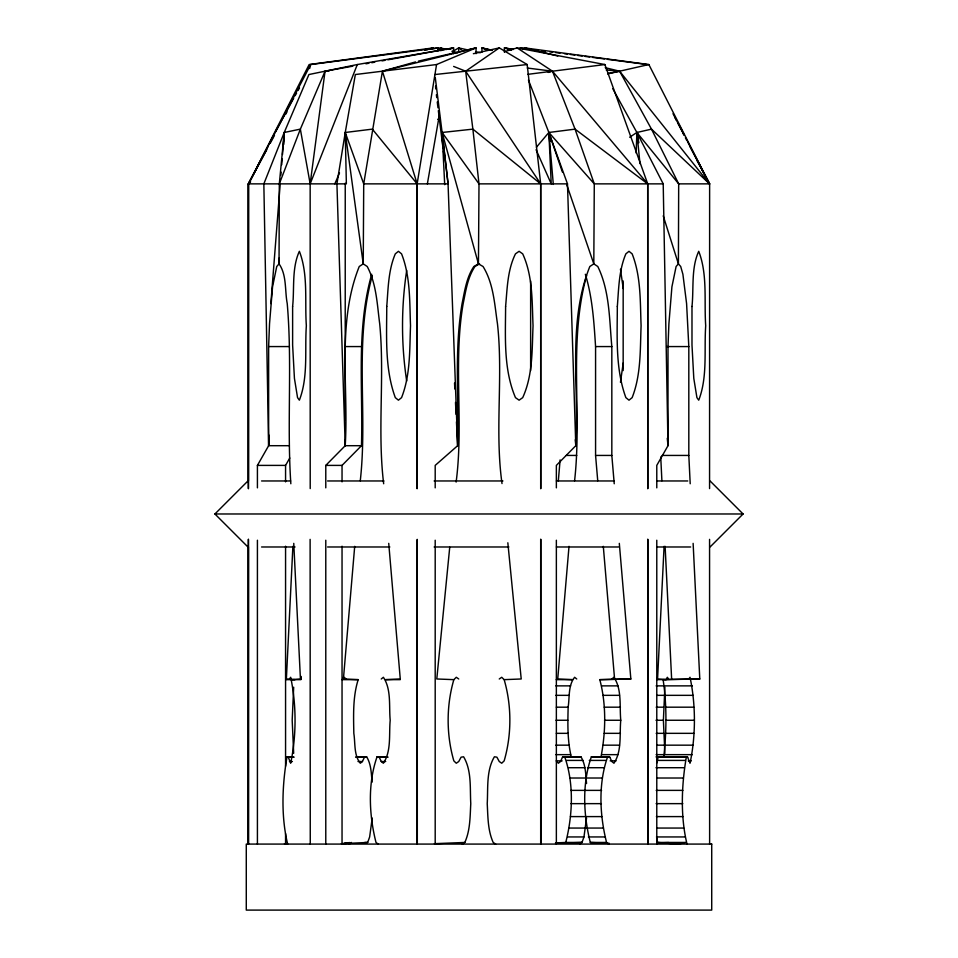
<?xml version="1.0" encoding="UTF-8"?>
<svg xmlns="http://www.w3.org/2000/svg" width="958" height="958" viewBox="0 0 958 958"><rect width="100%" height="100%" fill="white"/><g stroke="black" fill="none" stroke-linecap="round" stroke-linejoin="round"><path stroke-width="1.44" d="M248.421 546.838L248.373 844.082L248.373 539.366M248.433 481.108L248.481 183.864L309.147 64.545L433.291 47.9L427.531 49.313M325.78 487.85L325.78 465.396L345.215 445.698L345.215 439.734M345.215 420.334L345.239 183.182M345.251 138.443L345.251 132.479L355.346 74.532L436.561 64.545L476.054 47.9L476.042 53.684M437.938 50.798L437.938 47.9L310.679 64.545L248.433 183.864L248.433 488.58M453.589 53.684L453.589 47.9L357.31 64.545L308.919 74.532L284.227 132.479L263.845 183.864L268.635 445.698L257.415 465.396L257.415 487.85M352.807 66.174L325.049 71.203L300.357 129.138L284.227 132.479L279.317 183.864L279.041 263.869L276.742 266.504L272.551 286.825L269.533 323.804L268.635 346.568L268.635 445.698L289.388 445.698M687.018 844.082C680.264 816.276 681.533 785.117 686.383 756.784L687.628 757.167L690.035 763.239C695.867 735.588 695.867 704.932 690.035 677.282L688.814 678.982M608.713 844.082L606.57 842.453C599.624 815.03 598.187 783.632 607.623 756.784L609.791 757.167L611.827 761.526L613.958 763.239C622.089 751.012 619.419 734.343 620.76 720.26C619.419 706.178 622.089 689.509 613.958 677.282L611.827 678.982M664.888 753.299L663.391 720.26L664.888 687.221M663.762 757.131C666.564 731.481 666.948 705.22 663.104 679.653L699.783 678.982L693.125 543.366M571.363 757.131C567.328 740.869 567.723 723.829 568.142 707.184C569.711 697.376 568.058 685.413 574.608 677.282L576.74 678.982M600.953 757.131C605.827 731.804 606.426 704.717 599.816 679.653L630.843 678.982L619.311 543.366M636.148 153.029L636.878 132.479L612.785 88.699M555.508 842.932L565.747 842.453C572.692 815.03 574.129 783.632 564.693 756.784L562.526 757.167L560.49 761.526L558.358 763.239L556.239 760.868L562.154 760.868M279.281 257.906L279.041 263.869C286.909 275.03 284.73 290.633 287.232 303.59C292.382 363.525 286.813 423.771 290.837 483.754M283.76 144.418L284.047 136.958M268.635 445.698L269.162 435.255M283.855 139.928L284.227 132.479L282.502 154.501M292.885 546.347L286.37 678.982L294.896 679.653M664.086 546.347L657.571 678.982L666.097 679.653L667.319 677.282L668.552 678.982M371.704 274.263C355.909 329.923 363.19 388.732 361.477 445.698L345.215 445.698C348.82 386.745 336.581 322.906 359.25 266.504L363.238 263.869L363.717 183.864L382.422 71.203L415.544 61.923M270.863 303.59L280.203 183.864M280.886 175.051L281.125 172.117M281.7 164.776L282.155 158.908M354.7 546.347L343.419 678.982L358.184 679.653C352.736 696.921 353.502 715.434 353.825 733.337C355.394 743.145 353.741 755.096 360.292 763.239L362.423 761.526L364.471 757.167L366.627 756.784C371.273 764.28 371.225 773.597 372.147 782.135M360.268 480.772C367.968 412.754 353.813 342.485 372.279 275.664M558.334 480.772L560.107 459.9M569.016 546.347L557.736 678.982L572.501 679.653L556.239 679.653M574.584 480.772C582.284 412.754 568.13 342.485 586.595 275.664M293.675 687.221L292.19 720.26L293.675 753.299M372.219 818.036L369.644 836.945L367.68 842.453L341.347 843.675M579.853 844.082L581.997 842.453L583.961 836.945L586.536 818.036M449.733 547.222L436.788 678.982L453.841 679.653L456.283 677.282L458.738 678.982M456.128 482.078C463.876 422.873 452.966 362.615 463.181 303.59C465.804 290.909 467.588 277.497 474.952 266.504L479.551 263.869M623.215 362.962L620.461 382.326M607.623 756.784L591.373 756.784C581.937 783.632 583.362 815.03 590.32 842.453L609.336 843.339M656.613 763.334L658.23 756.784L659.475 757.167M436.561 64.545L417.137 183.864L417.101 488.58L417.137 183.864L372.315 129.138L345.251 132.479L336.917 183.864L345.215 445.698M427.364 183.864L439.387 114.924M406.695 270.479C401.139 306.979 401.139 344.509 406.695 381.009M275.688 131.366L293.687 98.243M309.626 68.533L310.679 64.545M292.944 756.784L287.017 756.784C282.179 785.117 280.898 816.276 287.651 844.082M453.841 679.653C446.248 705.675 446.248 734.834 453.841 760.868L456.283 763.239L458.738 761.526L461.097 757.167L463.6 756.784C471.827 770.627 469.875 788.111 470.773 803.642C470.043 816.659 470.282 830.358 464.81 842.453L462.331 844.082M279.317 183.864L300.357 129.138L310.164 183.864L310.212 488.58M357.31 64.545L310.164 183.864L325.049 71.203L329.444 70.7M334.833 183.864L339.503 172.919M267.785 146.969L248.433 183.864L250.625 181.84M271.246 140.383L272.623 137.748M266.719 149.807L248.433 183.864L250.325 181.541M270.24 143.257L274.455 135.401M295.136 95.668L296.597 93.094M298.046 90.519L299.495 87.944M285.556 114.445L287.005 111.87M285.568 481.862L285.568 465.396L289.783 458.008M387.403 756.784L377.057 756.784C367.609 783.632 369.046 815.03 376.003 842.453L378.147 844.082M289.448 678.982L290.681 677.282C296.501 704.932 296.501 735.588 290.681 763.239L288.262 757.167L287.017 756.784M536.42 147.209L548.85 132.479L575.051 129.138L647.704 183.864L647.788 488.58M342.521 678.982L344.042 677.282L346.173 678.982M342.042 481.862L342.042 465.396L361.477 445.698M247.93 546.982L214.915 513.979L247.93 480.964M710.07 546.982L743.085 513.979L710.07 480.964M381.26 678.982L383.392 677.282C391.523 689.509 388.852 706.178 390.193 720.26C388.852 734.343 391.523 751.012 383.392 763.239L381.26 761.526L379.212 757.167L377.057 756.784M349.287 844.082L351.43 842.453M522.421 49.553L524.709 47.9L648.853 64.545L709.567 183.864L678.683 183.864L636.878 132.479L629.657 137.233M540.779 488.58L540.683 183.864L527.175 64.545L499.298 47.9L465.66 71.203L453.625 66.425M499.262 678.982L501.717 677.282L504.159 679.653C511.752 705.675 511.752 734.834 504.159 760.868L501.717 763.239L499.262 761.526L496.903 757.167L494.4 756.784C486.173 770.627 488.125 788.111 487.227 803.642C487.957 816.659 487.718 830.358 493.19 842.453L495.669 844.082M438.453 49.505L440.884 47.9L446.476 49.553M437.758 119.343L440.261 117.786M452.368 51.684L458.702 47.9L468.785 50.151M449.374 49.265L453.589 47.9L387.858 59.815M504.543 51.624L517.116 47.9L604.881 64.545L647.704 183.864L647.74 488.58M548.239 72.425L551.066 71.611M418.43 61.12L476.054 47.9L382.422 71.203L417.137 183.864M607.647 73.922L648.853 64.545M639.98 163.65L636.878 132.479L651.5 129.138L709.519 183.864L687.437 141.437M473.372 53.708L499.298 47.9M607.923 73.479L619.61 71.203L709.519 183.864L690.215 146.969M437.962 48.451L440.884 47.9L440.884 50.798M424.741 50.283L427.675 49.756M430.609 49.229L437.938 47.9M365.944 63.791L368.866 63.264M371.788 62.725L374.71 62.198M382.014 60.881L384.936 60.342M586.559 783.512C585.649 774.519 585.769 764.7 580.943 756.784L562.526 757.167M527.738 74.353L604.881 64.545M434.908 74.532L527.175 64.545M344.173 843.076L349.981 842.585M284.454 843.735L287.352 843.495M291.903 679.653L300.429 678.982L293.759 543.366M699.783 678.982L657.212 679.653M630.843 678.982L599.816 679.653M434.405 843.675L464.81 842.453M504.159 679.653L521.212 678.982L507.836 542.779M656.913 842.944L668.648 842.561M555.58 843.291L581.997 842.453L565.747 842.453M556.359 487.85L556.359 465.396L575.794 445.698L567.483 183.864L479 183.864L442.105 132.479L435.267 77.43M656.781 487.85L656.781 465.396L668.001 445.698L663.211 183.864L594.283 183.864L548.85 132.479L528.433 80.053M268.635 346.568L289.388 346.568M345.215 346.568L361.477 346.568M585.338 274.263C592.523 297.663 593.972 322.295 595.577 346.568L611.827 346.568L611.827 455.433L614.234 483.754M666.588 346.568L688.814 346.568L688.814 455.433L690.203 483.754M566.406 455.433L576.74 455.433M595.577 346.568L595.577 455.433L611.827 455.433M662.134 455.433L688.814 455.433M257.415 465.396L285.568 465.396M325.78 465.396L342.042 465.396M261.57 480.964L290.633 480.964M327.576 480.964L383.99 480.964M434.142 480.964L502.926 480.964M556.406 480.964L613.982 480.964M657.08 480.964L687.772 480.964M214.915 513.979L743.085 513.979M261.57 546.982L295.04 546.982M327.576 546.982L389.858 546.982M434.142 546.982L508.902 546.982M556.406 546.982L618.461 546.982M657.08 546.982L690.658 546.982M285.999 679.653L300.788 679.653M341.922 679.653L358.184 679.653M400.276 679.653L385.499 679.653L400.264 678.982L388.732 543.366M555.82 685.868L570.597 685.868M601.72 685.868L617.97 685.868M656.122 685.868L692.359 685.868M555.808 695.34L569.1 695.34M603.217 695.34L619.467 695.34M656.733 695.34L664.145 695.34M665.068 695.34L693.221 695.34M556.323 707.184L568.142 707.184M604.175 707.184L620.437 707.184M656.182 707.184L663.583 707.184M665.618 707.184L693.772 707.184M555.987 720.26L567.807 720.26M604.51 720.26L620.76 720.26M655.99 720.26L663.391 720.26M665.81 720.26L693.963 720.26M556.323 733.337L568.142 733.337M604.175 733.337L620.437 733.337M656.182 733.337L663.583 733.337M665.618 733.337L693.772 733.337M555.808 745.168L569.1 745.168M603.217 745.168L619.467 745.168M656.733 745.168L664.145 745.168M665.068 745.168L693.221 745.168M555.82 754.653L570.597 754.653M601.72 754.653L617.97 754.653M656.122 754.653L692.359 754.653M356.28 756.784L366.627 756.784M564.693 756.784L580.943 756.784M656.158 756.784L686.383 756.784M288.262 757.167L294.19 757.167M355.598 757.167L364.471 757.167M379.212 757.167L388.086 757.167M609.791 757.167L591.373 756.784M656.398 757.167L687.628 757.167M566.765 760.413L583.027 760.413M589.29 760.413L605.552 760.413M657.032 760.413L685.186 760.413M610.162 760.868L616.078 760.868M688.299 760.868L691.257 760.868M289.448 761.526L292.406 761.526M357.993 761.526L362.423 761.526M381.26 761.526L385.691 761.526M568.573 767.717L584.835 767.717M587.482 767.717L603.744 767.717M655.99 767.717L684.144 767.717M569.95 778.016L602.378 778.016M656.673 778.016L683.353 778.016M570.752 790.374L601.576 790.374M656.218 790.374L682.886 790.374M570.908 803.642L601.408 803.642M656.122 803.642L682.791 803.642M570.417 816.599L585.194 816.599M585.649 816.599L601.899 816.599M656.41 816.599L683.078 816.599M569.315 828.059L585.577 828.059M586.739 828.059L603.001 828.059M657.044 828.059L683.713 828.059M567.711 836.945L583.961 836.945M588.356 836.945L604.606 836.945M656.481 836.945L684.635 836.945M364.723 842.453L367.68 842.453M590.32 842.453L606.57 842.453M656.769 842.453L685.772 842.453L677.893 844.082L657.619 842.453L656.769 838.322M606.21 70.006L619.61 71.203L651.5 129.138L678.683 183.864L678.408 263.869L676.109 266.504L671.917 286.825L668.9 323.804L668.001 346.568L668.001 445.698L667.271 438.273M527.283 68.03L552.479 71.203L647.704 183.864M524.505 48.475L520.062 47.9L524.457 48.69M527.463 48.87L530.421 49.253M534.863 49.84L537.821 50.223M542.264 50.798L545.222 51.193M549.653 51.768L552.622 52.151M555.58 52.546L560.011 53.121M564.454 53.708L567.411 54.091M570.369 54.474L574.812 55.061M577.77 55.444L582.213 56.031M585.17 56.414L589.613 56.989M592.571 57.384L604.414 58.929M607.372 59.312L647.321 64.545M513.165 49.409L504.411 47.9L504.411 52.247M513.177 49.493L504.411 47.9L511.44 50.175M475.982 51.768L480.305 52.738M492.029 50.211L481.946 47.9L481.958 52.247M524.709 47.9L557.784 56.019M605.228 67.671L619.61 71.203M492.029 50.415L481.946 47.9L486.029 49.624M452.056 51.205L457.637 52.858M517.116 47.9L552.479 71.203L575.051 129.138L594.283 183.864L593.804 263.869L589.829 266.504C567.16 322.906 579.386 386.745 575.794 445.698L575.279 439.758M461.097 49.565L458.702 47.9L458.702 52.247M540.683 183.864L472.869 129.138L465.66 71.203L540.683 183.864L540.683 488.58M673.019 113.691L682.312 131.366M696.909 160.285L709.567 183.864M682.611 132.479L683.988 135.114M685.377 137.748L686.754 140.383M674.995 117.571L676.372 120.229M677.761 122.875L683.976 134.815M638.878 142.754L636.878 132.479L663.211 183.864M536.073 149.711L551.233 183.864L548.85 132.479L567.483 183.864M248.373 488.58L248.373 183.864L346.365 183.864L345.251 132.479L363.717 183.864L448.081 183.864L442.105 132.479L472.869 129.138L479 183.864L478.449 263.869L473.851 266.504C466.486 277.497 464.702 290.909 462.079 303.59C454.14 350.556 458.954 398.348 457.637 445.698L435.195 465.396L435.195 487.85M553.317 184.427L548.85 132.479L562.394 172.033M566.741 184.75L593.804 263.869L597.792 266.504C609.827 291.184 609.312 319.768 611.827 346.568M636.878 132.479L638.22 136.707M663.223 215.837L678.408 263.869L680.707 266.504L682.898 274.263L686.587 303.59L688.814 346.568M620.461 269.162L623.215 288.526M548.85 132.479L550.431 141.281M345.922 136.874L346.377 139.82M443.446 151.304L444.069 155.747M345.251 132.479L363.238 263.869L367.225 266.504C376.518 284.023 377.153 304.524 379.703 323.804C384.793 376.985 377.224 430.645 383.667 483.754M436.369 94.746L436.728 97.644M437.267 101.991L437.986 107.787M438.345 110.685L443.027 148.346L442.105 132.479L478.449 263.869L483.048 266.504C493.609 283.568 494.567 304.452 497.465 323.804C503.345 376.889 494.615 430.597 502.016 483.562M595.577 455.433L597.732 480.772M603.301 546.347L614.581 678.982M435.579 86.076L435.746 88.962M660.733 456.93L661.894 480.772M665.115 546.347L671.63 678.982M444.704 184.678L442.105 132.479L448.057 183.864L457.637 445.698L456.463 421.831M454.535 383.056L454.834 389.02M455.493 402.444L456.092 414.371M647.8 539.366L647.883 844.082M540.803 539.366L540.899 844.082M417.317 844.082L417.233 539.366L417.101 844.082M709.627 183.864L709.567 488.58M709.567 539.366L709.627 844.082M656.781 540.228L656.781 844.082M647.74 539.366L647.74 844.082M623.167 280.957L623.167 370.578M556.359 540.228L556.359 844.082M540.683 539.366L540.683 844.082M530.636 280.957L530.636 370.578M435.195 540.228L435.195 844.082M342.042 546.216L342.042 844.082M325.78 540.228L325.78 844.082M310.117 539.366L310.26 844.082M301.219 676.444L301.219 679.438M285.568 546.216L285.568 766.244M285.568 833.604L285.568 844.082M257.415 540.228L257.415 844.082M248.433 539.366L248.433 844.082M292.621 306.476L292.621 345.012L294.429 378.374L297.555 397.642L299.363 400.181C308.368 377.069 304.656 350.269 306.344 325.744C304.656 301.219 308.368 274.419 299.363 251.307C291.651 268.12 294.525 288.334 292.621 306.476M691.987 306.476L691.987 345.012L693.796 378.374L696.921 397.642L698.729 400.181C707.722 377.069 704.022 350.269 705.699 325.744C704.022 301.219 707.722 274.419 698.729 251.307C691.017 268.12 693.891 288.334 691.987 306.476M386.757 306.476C386.685 336.833 384.709 368.698 395.307 397.642L398.432 400.181L401.558 397.642C410.515 374.937 409.569 349.754 410.515 325.744C409.569 301.734 410.515 276.551 401.558 253.846L398.432 251.307L395.307 253.846C388.241 270.384 388.194 288.825 386.757 306.476M617.323 306.476C617.263 336.833 615.275 368.698 625.873 397.642L628.999 400.181L632.136 397.642C641.082 374.937 640.148 349.754 641.094 325.744C640.148 301.734 641.082 276.551 632.136 253.846L628.999 251.307L625.873 253.846C618.82 270.384 618.76 288.825 617.323 306.476M505.608 306.476C505.477 336.833 503.345 369.141 515.476 397.642L519.092 400.181L522.697 397.642C532.935 375.32 532.001 349.79 533.043 325.744C532.001 301.698 532.935 276.167 522.697 253.846L519.092 251.307L515.476 253.846C507.417 270.072 507.225 288.789 505.608 306.476M711.722 844.082L246.278 844.082L246.278 910.1L711.722 910.1L711.722 844.082"/></g></svg>
